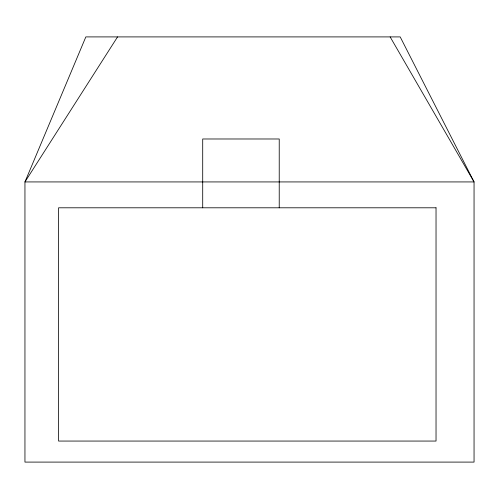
<?xml version="1.0" encoding="UTF-8"?>
<svg xmlns="http://www.w3.org/2000/svg" width="499" height="499" viewBox="0 0 499 499"><rect width="100%" height="100%" fill="white"/><g stroke="black" fill="none" stroke-linecap="round" stroke-linejoin="round"><path stroke-width="0.75" d="M117.552 36.907L24.95 181.929L24.95 462.093L474.05 462.093L474.05 181.929L400.198 36.907L85.84 36.907L24.95 181.929L474.05 181.929L390.143 36.907M279.228 207.796L279.228 138.984L202.706 138.984L202.706 207.796M436.032 207.796L58.595 207.796L58.595 441.06L436.032 441.06L436.032 207.796"/></g></svg>
